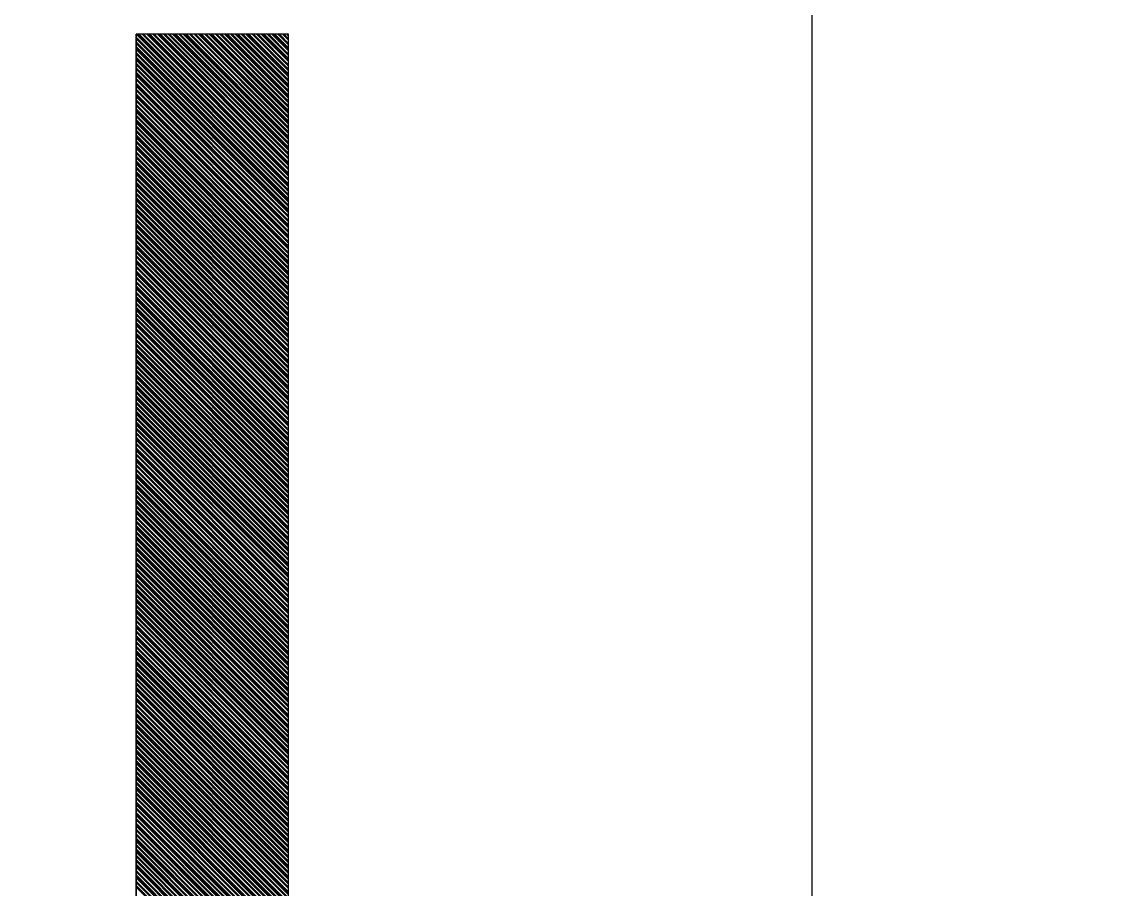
# Model space of a CAD drawing. Extents: x 730354 to 731930, y 4378581 to 4379608.
# Drawn here: x 730592.92 to 730599.99, y 4379575.41 to 4379581.09 of the extents above; entities that cross this region are included whole.
import ezdxf

# ---------------------------------------------------------------- set-up
doc = ezdxf.new("R2010")
doc.units = 0
doc.header["$MEASUREMENT"] = 0
doc.layers.get('0').update_dxf_attribs({"linetype": 'CONTINUOUS'})

msp = doc.modelspace()

# ---------------------------------------------------------------- linework, layer by layer
at = {"color": 7, "linetype": 'CONTINUOUS'}
for p, q in [((730593.67, 4379481.01), (730593.67, 4379581.01)), ((730594.67, 4379580.01), (730593.67, 4379581.01)), ((730593.67, 4379481.01), (730593.67, 4379581.01)), ((730594.67, 4379580.01), (730593.67, 4379581.01)), ((730594.67, 4379579.99), (730593.67, 4379580.99)), ((730594.67, 4379579.99), (730593.67, 4379580.99)), ((730594.67, 4379580.02), (730593.68, 4379581.01)), ((730594.67, 4379580.02), (730593.68, 4379581.01)), ((730594.67, 4379580.03), (730593.69, 4379581.01)), ((730594.67, 4379580.03), (730593.69, 4379581.01)), ((730594.67, 4379580.05), (730593.71, 4379581.01)), ((730594.67, 4379580.05), (730593.71, 4379581.01)), ((730594.67, 4379580.06), (730593.72, 4379581.01)), ((730594.67, 4379580.06), (730593.72, 4379581.01)), ((730594.67, 4379580.08), (730593.74, 4379581.01)), ((730594.67, 4379580.08), (730593.74, 4379581.01)), ((730594.67, 4379580.09), (730593.75, 4379581.01)), ((730594.67, 4379580.09), (730593.75, 4379581.01)), ((730594.67, 4379580.1), (730593.76, 4379581.01)), ((730594.67, 4379580.1), (730593.76, 4379581.01)), ((730594.67, 4379580.12), (730593.78, 4379581.01)), ((730594.67, 4379580.12), (730593.78, 4379581.01)), ((730594.67, 4379580.13), (730593.79, 4379581.01)), ((730594.67, 4379580.13), (730593.79, 4379581.01)), ((730594.67, 4379580.15), (730593.81, 4379581.01)), ((730594.67, 4379580.15), (730593.81, 4379581.01)), ((730594.67, 4379580.16), (730593.82, 4379581.01)), ((730594.67, 4379580.16), (730593.82, 4379581.01)), ((730594.67, 4379580.17), (730593.83, 4379581.01)), ((730594.67, 4379580.17), (730593.83, 4379581.01)), ((730594.67, 4379580.19), (730593.85, 4379581.01)), ((730594.67, 4379580.19), (730593.85, 4379581.01)), ((730594.67, 4379580.2), (730593.86, 4379581.01)), ((730594.67, 4379580.2), (730593.86, 4379581.01)), ((730594.67, 4379580.22), (730593.88, 4379581.01)), ((730594.67, 4379580.22), (730593.88, 4379581.01)), ((730594.67, 4379580.23), (730593.89, 4379581.01)), ((730594.67, 4379580.23), (730593.89, 4379581.01)), ((730594.67, 4379580.25), (730593.91, 4379581.01)), ((730594.67, 4379580.25), (730593.91, 4379581.01)), ((730594.67, 4379580.26), (730593.92, 4379581.01)), ((730594.67, 4379580.26), (730593.92, 4379581.01)), ((730594.67, 4379580.27), (730593.93, 4379581.01)), ((730594.67, 4379580.27), (730593.93, 4379581.01)), ((730594.67, 4379580.29), (730593.95, 4379581.01)), ((730594.67, 4379580.29), (730593.95, 4379581.01)), ((730594.67, 4379580.3), (730593.96, 4379581.01)), ((730594.67, 4379580.3), (730593.96, 4379581.01)), ((730594.67, 4379580.32), (730593.98, 4379581.01)), ((730594.67, 4379580.32), (730593.98, 4379581.01)), ((730594.67, 4379580.33), (730593.99, 4379581.01)), ((730594.67, 4379580.33), (730593.99, 4379581.01)), ((730594.67, 4379580.34), (730594, 4379581.01)), ((730594.67, 4379580.34), (730594, 4379581.01)), ((730594.67, 4379580.36), (730594.02, 4379581.01)), ((730594.67, 4379580.36), (730594.02, 4379581.01)), ((730594.67, 4379580.37), (730594.03, 4379581.01)), ((730594.67, 4379580.37), (730594.03, 4379581.01)), ((730594.67, 4379580.39), (730594.05, 4379581.01)), ((730594.67, 4379580.39), (730594.05, 4379581.01)), ((730594.67, 4379580.4), (730594.06, 4379581.01)), ((730594.67, 4379580.4), (730594.06, 4379581.01)), ((730594.67, 4379580.42), (730594.08, 4379581.01)), ((730594.67, 4379580.42), (730594.08, 4379581.01)), ((730594.67, 4379580.43), (730594.09, 4379581.01)), ((730594.67, 4379580.43), (730594.09, 4379581.01)), ((730594.67, 4379580.44), (730594.1, 4379581.01)), ((730594.67, 4379580.44), (730594.1, 4379581.01)), ((730594.67, 4379580.46), (730594.12, 4379581.01)), ((730594.67, 4379580.46), (730594.12, 4379581.01)), ((730594.67, 4379580.47), (730594.13, 4379581.01)), ((730594.67, 4379580.47), (730594.13, 4379581.01)), ((730594.67, 4379580.49), (730594.15, 4379581.01)), ((730594.67, 4379580.49), (730594.15, 4379581.01)), ((730594.67, 4379580.5), (730594.16, 4379581.01)), ((730594.67, 4379580.5), (730594.16, 4379581.01)), ((730594.67, 4379580.51), (730594.17, 4379581.01)), ((730594.67, 4379580.51), (730594.17, 4379581.01)), ((730594.67, 4379580.53), (730594.19, 4379581.01)), ((730594.67, 4379580.53), (730594.19, 4379581.01)), ((730594.67, 4379580.54), (730594.2, 4379581.01)), ((730594.67, 4379580.54), (730594.2, 4379581.01)), ((730594.67, 4379580.56), (730594.22, 4379581.01)), ((730594.67, 4379580.56), (730594.22, 4379581.01)), ((730594.67, 4379580.57), (730594.23, 4379581.01)), ((730594.67, 4379580.57), (730594.23, 4379581.01)), ((730594.67, 4379580.59), (730594.25, 4379581.01)), ((730594.67, 4379580.59), (730594.25, 4379581.01)), ((730594.67, 4379580.6), (730594.26, 4379581.01)), ((730594.67, 4379580.6), (730594.26, 4379581.01)), ((730594.67, 4379580.61), (730594.27, 4379581.01)), ((730594.67, 4379580.61), (730594.27, 4379581.01)), ((730594.67, 4379580.63), (730594.29, 4379581.01)), ((730594.67, 4379580.63), (730594.29, 4379581.01)), ((730594.67, 4379580.64), (730594.3, 4379581.01)), ((730594.67, 4379580.64), (730594.3, 4379581.01)), ((730594.67, 4379580.66), (730594.32, 4379581.01)), ((730594.67, 4379580.66), (730594.32, 4379581.01)), ((730594.67, 4379580.67), (730594.33, 4379581.01)), ((730594.67, 4379580.67), (730594.33, 4379581.01)), ((730594.67, 4379580.68), (730594.34, 4379581.01)), ((730594.67, 4379580.68), (730594.34, 4379581.01)), ((730594.67, 4379580.7), (730594.36, 4379581.01)), ((730594.67, 4379580.7), (730594.36, 4379581.01)), ((730594.67, 4379580.71), (730594.37, 4379581.01)), ((730594.67, 4379580.71), (730594.37, 4379581.01)), ((730594.67, 4379580.73), (730594.39, 4379581.01)), ((730594.67, 4379580.73), (730594.39, 4379581.01)), ((730594.67, 4379580.74), (730594.4, 4379581.01)), ((730594.67, 4379580.74), (730594.4, 4379581.01)), ((730594.67, 4379580.75), (730594.41, 4379581.01)), ((730594.67, 4379580.75), (730594.41, 4379581.01)), ((730594.67, 4379580.77), (730594.43, 4379581.01)), ((730594.67, 4379580.77), (730594.43, 4379581.01)), ((730594.67, 4379580.78), (730594.44, 4379581.01)), ((730594.67, 4379580.78), (730594.44, 4379581.01)), ((730594.67, 4379580.8), (730594.46, 4379581.01)), ((730594.67, 4379580.8), (730594.46, 4379581.01)), ((730594.67, 4379580.81), (730594.47, 4379581.01)), ((730594.67, 4379580.81), (730594.47, 4379581.01)), ((730594.67, 4379580.83), (730594.49, 4379581.01)), ((730594.67, 4379580.83), (730594.49, 4379581.01)), ((730594.67, 4379580.84), (730594.5, 4379581.01)), ((730594.67, 4379580.84), (730594.5, 4379581.01)), ((730594.67, 4379580.85), (730594.51, 4379581.01)), ((730594.67, 4379580.85), (730594.51, 4379581.01)), ((730594.67, 4379580.87), (730594.53, 4379581.01)), ((730594.67, 4379580.87), (730594.53, 4379581.01)), ((730594.67, 4379580.88), (730594.54, 4379581.01)), ((730594.67, 4379580.88), (730594.54, 4379581.01)), ((730594.67, 4379580.9), (730594.56, 4379581.01)), ((730594.67, 4379580.9), (730594.56, 4379581.01)), ((730594.67, 4379580.91), (730594.57, 4379581.01)), ((730594.67, 4379580.91), (730594.57, 4379581.01)), ((730594.67, 4379580.92), (730594.58, 4379581.01)), ((730594.67, 4379580.92), (730594.58, 4379581.01)), ((730594.67, 4379580.94), (730594.6, 4379581.01)), ((730594.67, 4379580.94), (730594.6, 4379581.01)), ((730594.67, 4379580.95), (730594.61, 4379581.01)), ((730594.67, 4379580.95), (730594.61, 4379581.01)), ((730594.67, 4379580.97), (730594.63, 4379581.01)), ((730594.67, 4379580.97), (730594.63, 4379581.01)), ((730594.67, 4379580.98), (730594.64, 4379581.01)), ((730594.67, 4379580.98), (730594.64, 4379581.01)), ((730594.67, 4379581), (730594.66, 4379581.01)), ((730594.67, 4379581), (730594.66, 4379581.01)), ((730594.67, 4379481.01), (730594.67, 4379581.01)), ((730594.67, 4379481.01), (730594.67, 4379581.01)), ((730594.67, 4379579.98), (730593.67, 4379580.98)), ((730594.67, 4379579.98), (730593.67, 4379580.98)), ((730594.67, 4379579.96), (730593.67, 4379580.96)), ((730594.67, 4379579.96), (730593.67, 4379580.96)), ((730594.67, 4379579.95), (730593.67, 4379580.95)), ((730594.67, 4379579.95), (730593.67, 4379580.95)), ((730594.67, 4379579.93), (730593.67, 4379580.93)), ((730594.67, 4379579.93), (730593.67, 4379580.93)), ((730594.67, 4379579.92), (730593.67, 4379580.92)), ((730594.67, 4379579.92), (730593.67, 4379580.92)), ((730594.67, 4379579.91), (730593.67, 4379580.91)), ((730594.67, 4379579.91), (730593.67, 4379580.91)), ((730594.67, 4379579.89), (730593.67, 4379580.89)), ((730594.67, 4379579.89), (730593.67, 4379580.89)), ((730594.67, 4379579.88), (730593.67, 4379580.88)), ((730594.67, 4379579.88), (730593.67, 4379580.88)), ((730594.67, 4379579.86), (730593.67, 4379580.86)), ((730594.67, 4379579.86), (730593.67, 4379580.86)), ((730594.67, 4379579.85), (730593.67, 4379580.85)), ((730594.67, 4379579.85), (730593.67, 4379580.85)), ((730594.67, 4379579.84), (730593.67, 4379580.84)), ((730594.67, 4379579.84), (730593.67, 4379580.84)), ((730594.67, 4379579.82), (730593.67, 4379580.82)), ((730594.67, 4379579.82), (730593.67, 4379580.82)), ((730594.67, 4379579.81), (730593.67, 4379580.81)), ((730594.67, 4379579.81), (730593.67, 4379580.81)), ((730594.67, 4379579.79), (730593.67, 4379580.79)), ((730594.67, 4379579.79), (730593.67, 4379580.79)), ((730594.67, 4379579.78), (730593.67, 4379580.78)), ((730594.67, 4379579.78), (730593.67, 4379580.78)), ((730594.67, 4379579.76), (730593.67, 4379580.76)), ((730594.67, 4379579.76), (730593.67, 4379580.76)), ((730594.67, 4379579.75), (730593.67, 4379580.75)), ((730594.67, 4379579.75), (730593.67, 4379580.75)), ((730594.67, 4379579.74), (730593.67, 4379580.74)), ((730594.67, 4379579.74), (730593.67, 4379580.74)), ((730594.67, 4379579.72), (730593.67, 4379580.72)), ((730594.67, 4379579.72), (730593.67, 4379580.72)), ((730594.67, 4379579.71), (730593.67, 4379580.71)), ((730594.67, 4379579.71), (730593.67, 4379580.71)), ((730594.67, 4379579.69), (730593.67, 4379580.69)), ((730594.67, 4379579.69), (730593.67, 4379580.69)), ((730594.67, 4379579.68), (730593.67, 4379580.68)), ((730594.67, 4379579.68), (730593.67, 4379580.68)), ((730594.67, 4379579.67), (730593.67, 4379580.67)), ((730594.67, 4379579.67), (730593.67, 4379580.67)), ((730594.67, 4379579.65), (730593.67, 4379580.65)), ((730594.67, 4379579.65), (730593.67, 4379580.65)), ((730594.67, 4379579.64), (730593.67, 4379580.64)), ((730594.67, 4379579.64), (730593.67, 4379580.64)), ((730594.67, 4379579.62), (730593.67, 4379580.62)), ((730594.67, 4379579.62), (730593.67, 4379580.62)), ((730594.67, 4379579.61), (730593.67, 4379580.61)), ((730594.67, 4379579.61), (730593.67, 4379580.61)), ((730594.67, 4379579.6), (730593.67, 4379580.6)), ((730594.67, 4379579.6), (730593.67, 4379580.6)), ((730594.67, 4379579.58), (730593.67, 4379580.58)), ((730594.67, 4379579.58), (730593.67, 4379580.58)), ((730594.67, 4379579.57), (730593.67, 4379580.57)), ((730594.67, 4379579.57), (730593.67, 4379580.57)), ((730594.67, 4379579.55), (730593.67, 4379580.55)), ((730594.67, 4379579.55), (730593.67, 4379580.55)), ((730594.67, 4379579.54), (730593.67, 4379580.54)), ((730594.67, 4379579.54), (730593.67, 4379580.54)), ((730594.67, 4379579.52), (730593.67, 4379580.52)), ((730594.67, 4379579.52), (730593.67, 4379580.52)), ((730594.67, 4379579.51), (730593.67, 4379580.51)), ((730594.67, 4379579.51), (730593.67, 4379580.51)), ((730594.67, 4379579.5), (730593.67, 4379580.5)), ((730594.67, 4379579.5), (730593.67, 4379580.5)), ((730594.67, 4379579.48), (730593.67, 4379580.48)), ((730594.67, 4379579.48), (730593.67, 4379580.48)), ((730594.67, 4379579.47), (730593.67, 4379580.47)), ((730594.67, 4379579.47), (730593.67, 4379580.47)), ((730594.67, 4379579.45), (730593.67, 4379580.45)), ((730594.67, 4379579.45), (730593.67, 4379580.45)), ((730594.67, 4379579.44), (730593.67, 4379580.44)), ((730594.67, 4379579.44), (730593.67, 4379580.44)), ((730594.67, 4379579.43), (730593.67, 4379580.43)), ((730594.67, 4379579.43), (730593.67, 4379580.43)), ((730594.67, 4379579.41), (730593.67, 4379580.41)), ((730594.67, 4379579.41), (730593.67, 4379580.41)), ((730594.67, 4379579.4), (730593.67, 4379580.4)), ((730594.67, 4379579.4), (730593.67, 4379580.4)), ((730594.67, 4379579.38), (730593.67, 4379580.38)), ((730594.67, 4379579.38), (730593.67, 4379580.38)), ((730594.67, 4379579.37), (730593.67, 4379580.37)), ((730594.67, 4379579.37), (730593.67, 4379580.37)), ((730594.67, 4379579.35), (730593.67, 4379580.35)), ((730594.67, 4379579.35), (730593.67, 4379580.35)), ((730594.67, 4379579.34), (730593.67, 4379580.34)), ((730594.67, 4379579.34), (730593.67, 4379580.34)), ((730594.67, 4379579.33), (730593.67, 4379580.33)), ((730594.67, 4379579.33), (730593.67, 4379580.33)), ((730594.67, 4379579.31), (730593.67, 4379580.31)), ((730594.67, 4379579.31), (730593.67, 4379580.31)), ((730594.67, 4379579.3), (730593.67, 4379580.3)), ((730594.67, 4379579.3), (730593.67, 4379580.3)), ((730594.67, 4379579.28), (730593.67, 4379580.28)), ((730594.67, 4379579.28), (730593.67, 4379580.28)), ((730594.67, 4379579.27), (730593.67, 4379580.27)), ((730594.67, 4379579.27), (730593.67, 4379580.27)), ((730594.67, 4379579.26), (730593.67, 4379580.26)), ((730594.67, 4379579.26), (730593.67, 4379580.26)), ((730594.67, 4379579.24), (730593.67, 4379580.24)), ((730594.67, 4379579.24), (730593.67, 4379580.24)), ((730594.67, 4379579.23), (730593.67, 4379580.23)), ((730594.67, 4379579.23), (730593.67, 4379580.23)), ((730594.67, 4379579.21), (730593.67, 4379580.21)), ((730594.67, 4379579.21), (730593.67, 4379580.21)), ((730594.67, 4379579.2), (730593.67, 4379580.2)), ((730594.67, 4379579.2), (730593.67, 4379580.2)), ((730594.67, 4379579.18), (730593.67, 4379580.18)), ((730594.67, 4379579.18), (730593.67, 4379580.18)), ((730594.67, 4379579.17), (730593.67, 4379580.17)), ((730594.67, 4379579.17), (730593.67, 4379580.17)), ((730594.67, 4379579.16), (730593.67, 4379580.16)), ((730594.67, 4379579.16), (730593.67, 4379580.16)), ((730594.67, 4379579.14), (730593.67, 4379580.14)), ((730594.67, 4379579.14), (730593.67, 4379580.14)), ((730594.67, 4379579.13), (730593.67, 4379580.13)), ((730594.67, 4379579.13), (730593.67, 4379580.13)), ((730594.67, 4379579.11), (730593.67, 4379580.11)), ((730594.67, 4379579.11), (730593.67, 4379580.11)), ((730594.67, 4379579.1), (730593.67, 4379580.1)), ((730594.67, 4379579.1), (730593.67, 4379580.1)), ((730594.67, 4379579.09), (730593.67, 4379580.09)), ((730594.67, 4379579.09), (730593.67, 4379580.09)), ((730594.67, 4379579.07), (730593.67, 4379580.07)), ((730594.67, 4379579.07), (730593.67, 4379580.07)), ((730594.67, 4379579.06), (730593.67, 4379580.06)), ((730594.67, 4379579.06), (730593.67, 4379580.06)), ((730594.67, 4379579.04), (730593.67, 4379580.04)), ((730594.67, 4379579.04), (730593.67, 4379580.04)), ((730594.67, 4379579.03), (730593.67, 4379580.03)), ((730594.67, 4379579.03), (730593.67, 4379580.03)), ((730594.67, 4379579.02), (730593.67, 4379580.02)), ((730594.67, 4379579.02), (730593.67, 4379580.02)), ((730594.67, 4379579), (730593.67, 4379580)), ((730594.67, 4379579), (730593.67, 4379580)), ((730594.67, 4379578.99), (730593.67, 4379579.99)), ((730594.67, 4379578.99), (730593.67, 4379579.99)), ((730594.67, 4379578.97), (730593.67, 4379579.97)), ((730594.67, 4379578.97), (730593.67, 4379579.97)), ((730594.67, 4379578.96), (730593.67, 4379579.96)), ((730594.67, 4379578.96), (730593.67, 4379579.96)), ((730594.67, 4379578.94), (730593.67, 4379579.94)), ((730594.67, 4379578.94), (730593.67, 4379579.94)), ((730594.67, 4379578.93), (730593.67, 4379579.93)), ((730594.67, 4379578.93), (730593.67, 4379579.93)), ((730594.67, 4379578.92), (730593.67, 4379579.92)), ((730594.67, 4379578.92), (730593.67, 4379579.92)), ((730594.67, 4379578.9), (730593.67, 4379579.9)), ((730594.67, 4379578.9), (730593.67, 4379579.9)), ((730594.67, 4379578.89), (730593.67, 4379579.89)), ((730594.67, 4379578.89), (730593.67, 4379579.89)), ((730594.67, 4379578.87), (730593.67, 4379579.87)), ((730594.67, 4379578.87), (730593.67, 4379579.87)), ((730594.67, 4379578.86), (730593.67, 4379579.86)), ((730594.67, 4379578.86), (730593.67, 4379579.86)), ((730594.67, 4379578.85), (730593.67, 4379579.85)), ((730594.67, 4379578.85), (730593.67, 4379579.85)), ((730594.67, 4379578.83), (730593.67, 4379579.83)), ((730594.67, 4379578.83), (730593.67, 4379579.83)), ((730594.67, 4379578.82), (730593.67, 4379579.82)), ((730594.67, 4379578.82), (730593.67, 4379579.82)), ((730594.67, 4379578.8), (730593.67, 4379579.8)), ((730594.67, 4379578.8), (730593.67, 4379579.8)), ((730594.67, 4379578.79), (730593.67, 4379579.79)), ((730594.67, 4379578.79), (730593.67, 4379579.79)), ((730594.67, 4379578.77), (730593.67, 4379579.77)), ((730594.67, 4379578.77), (730593.67, 4379579.77)), ((730594.67, 4379578.76), (730593.67, 4379579.76)), ((730594.67, 4379578.76), (730593.67, 4379579.76)), ((730594.67, 4379578.75), (730593.67, 4379579.75)), ((730594.67, 4379578.75), (730593.67, 4379579.75)), ((730594.67, 4379578.73), (730593.67, 4379579.73)), ((730594.67, 4379578.73), (730593.67, 4379579.73)), ((730594.67, 4379578.72), (730593.67, 4379579.72)), ((730594.67, 4379578.72), (730593.67, 4379579.72)), ((730594.67, 4379578.7), (730593.67, 4379579.7)), ((730594.67, 4379578.7), (730593.67, 4379579.7)), ((730594.67, 4379578.69), (730593.67, 4379579.69)), ((730594.67, 4379578.69), (730593.67, 4379579.69)), ((730594.67, 4379578.68), (730593.67, 4379579.68)), ((730594.67, 4379578.68), (730593.67, 4379579.68)), ((730594.67, 4379578.66), (730593.67, 4379579.66)), ((730594.67, 4379578.66), (730593.67, 4379579.66)), ((730594.67, 4379578.65), (730593.67, 4379579.65)), ((730594.67, 4379578.65), (730593.67, 4379579.65)), ((730594.67, 4379578.63), (730593.67, 4379579.63)), ((730594.67, 4379578.63), (730593.67, 4379579.63)), ((730594.67, 4379578.62), (730593.67, 4379579.62)), ((730594.67, 4379578.62), (730593.67, 4379579.62)), ((730594.67, 4379578.61), (730593.67, 4379579.61)), ((730594.67, 4379578.61), (730593.67, 4379579.61)), ((730594.67, 4379578.59), (730593.67, 4379579.59)), ((730594.67, 4379578.59), (730593.67, 4379579.59)), ((730594.67, 4379578.58), (730593.67, 4379579.58)), ((730594.67, 4379578.58), (730593.67, 4379579.58)), ((730594.67, 4379578.56), (730593.67, 4379579.56)), ((730594.67, 4379578.56), (730593.67, 4379579.56)), ((730594.67, 4379578.55), (730593.67, 4379579.55)), ((730594.67, 4379578.55), (730593.67, 4379579.55)), ((730594.67, 4379578.53), (730593.67, 4379579.53)), ((730594.67, 4379578.53), (730593.67, 4379579.53)), ((730594.67, 4379578.52), (730593.67, 4379579.52)), ((730594.67, 4379578.52), (730593.67, 4379579.52)), ((730594.67, 4379578.51), (730593.67, 4379579.51)), ((730594.67, 4379578.51), (730593.67, 4379579.51)), ((730594.67, 4379578.49), (730593.67, 4379579.49)), ((730594.67, 4379578.49), (730593.67, 4379579.49)), ((730594.67, 4379578.48), (730593.67, 4379579.48)), ((730594.67, 4379578.48), (730593.67, 4379579.48)), ((730594.67, 4379578.46), (730593.67, 4379579.46)), ((730594.67, 4379578.46), (730593.67, 4379579.46)), ((730594.67, 4379578.45), (730593.67, 4379579.45)), ((730594.67, 4379578.45), (730593.67, 4379579.45)), ((730594.67, 4379578.44), (730593.67, 4379579.44)), ((730594.67, 4379578.44), (730593.67, 4379579.44)), ((730594.67, 4379578.42), (730593.67, 4379579.42)), ((730594.67, 4379578.42), (730593.67, 4379579.42)), ((730594.67, 4379578.41), (730593.67, 4379579.41)), ((730594.67, 4379578.41), (730593.67, 4379579.41)), ((730594.67, 4379578.39), (730593.67, 4379579.39)), ((730594.67, 4379578.39), (730593.67, 4379579.39)), ((730594.67, 4379578.38), (730593.67, 4379579.38)), ((730594.67, 4379578.38), (730593.67, 4379579.38)), ((730594.67, 4379578.36), (730593.67, 4379579.36)), ((730594.67, 4379578.36), (730593.67, 4379579.36)), ((730594.67, 4379578.35), (730593.67, 4379579.35)), ((730594.67, 4379578.35), (730593.67, 4379579.35)), ((730594.67, 4379578.34), (730593.67, 4379579.34)), ((730594.67, 4379578.34), (730593.67, 4379579.34)), ((730594.67, 4379578.32), (730593.67, 4379579.32)), ((730594.67, 4379578.32), (730593.67, 4379579.32)), ((730594.67, 4379578.31), (730593.67, 4379579.31)), ((730594.67, 4379578.31), (730593.67, 4379579.31)), ((730594.67, 4379578.29), (730593.67, 4379579.29)), ((730594.67, 4379578.29), (730593.67, 4379579.29)), ((730594.67, 4379578.28), (730593.67, 4379579.28)), ((730594.67, 4379578.28), (730593.67, 4379579.28)), ((730594.67, 4379578.27), (730593.67, 4379579.27)), ((730594.67, 4379578.27), (730593.67, 4379579.27)), ((730594.67, 4379578.25), (730593.67, 4379579.25)), ((730594.67, 4379578.25), (730593.67, 4379579.25)), ((730594.67, 4379578.24), (730593.67, 4379579.24)), ((730594.67, 4379578.24), (730593.67, 4379579.24)), ((730594.67, 4379578.22), (730593.67, 4379579.22)), ((730594.67, 4379578.22), (730593.67, 4379579.22)), ((730594.67, 4379578.21), (730593.67, 4379579.21)), ((730594.67, 4379578.21), (730593.67, 4379579.21)), ((730594.67, 4379578.2), (730593.67, 4379579.2)), ((730594.67, 4379578.2), (730593.67, 4379579.2)), ((730594.67, 4379578.18), (730593.67, 4379579.18)), ((730594.67, 4379578.18), (730593.67, 4379579.18)), ((730594.67, 4379578.17), (730593.67, 4379579.17)), ((730594.67, 4379578.17), (730593.67, 4379579.17)), ((730594.67, 4379578.15), (730593.67, 4379579.15)), ((730594.67, 4379578.15), (730593.67, 4379579.15)), ((730594.67, 4379578.14), (730593.67, 4379579.14)), ((730594.67, 4379578.14), (730593.67, 4379579.14)), ((730594.67, 4379578.12), (730593.67, 4379579.12)), ((730594.67, 4379578.12), (730593.67, 4379579.12)), ((730594.67, 4379578.11), (730593.67, 4379579.11)), ((730594.67, 4379578.11), (730593.67, 4379579.11)), ((730594.67, 4379578.1), (730593.67, 4379579.1)), ((730594.67, 4379578.1), (730593.67, 4379579.1)), ((730594.67, 4379578.08), (730593.67, 4379579.08)), ((730594.67, 4379578.08), (730593.67, 4379579.08)), ((730594.67, 4379578.07), (730593.67, 4379579.07)), ((730594.67, 4379578.07), (730593.67, 4379579.07)), ((730594.67, 4379578.05), (730593.67, 4379579.05)), ((730594.67, 4379578.05), (730593.67, 4379579.05)), ((730594.67, 4379578.04), (730593.67, 4379579.04)), ((730594.67, 4379578.04), (730593.67, 4379579.04)), ((730594.67, 4379578.03), (730593.67, 4379579.03)), ((730594.67, 4379578.03), (730593.67, 4379579.03)), ((730594.67, 4379578.01), (730593.67, 4379579.01)), ((730594.67, 4379578.01), (730593.67, 4379579.01)), ((730594.67, 4379578), (730593.67, 4379579)), ((730594.67, 4379578), (730593.67, 4379579)), ((730594.67, 4379577.98), (730593.67, 4379578.98)), ((730594.67, 4379577.98), (730593.67, 4379578.98)), ((730594.67, 4379577.97), (730593.67, 4379578.97)), ((730594.67, 4379577.97), (730593.67, 4379578.97)), ((730594.67, 4379577.95), (730593.67, 4379578.95)), ((730594.67, 4379577.95), (730593.67, 4379578.95)), ((730594.67, 4379577.94), (730593.67, 4379578.94)), ((730594.67, 4379577.94), (730593.67, 4379578.94)), ((730594.67, 4379577.93), (730593.67, 4379578.93)), ((730594.67, 4379577.93), (730593.67, 4379578.93)), ((730594.67, 4379577.91), (730593.67, 4379578.91)), ((730594.67, 4379577.91), (730593.67, 4379578.91)), ((730594.67, 4379577.9), (730593.67, 4379578.9)), ((730594.67, 4379577.9), (730593.67, 4379578.9)), ((730594.67, 4379577.88), (730593.67, 4379578.88)), ((730594.67, 4379577.88), (730593.67, 4379578.88)), ((730594.67, 4379577.87), (730593.67, 4379578.87)), ((730594.67, 4379577.87), (730593.67, 4379578.87)), ((730594.67, 4379577.86), (730593.67, 4379578.86)), ((730594.67, 4379577.86), (730593.67, 4379578.86)), ((730594.67, 4379577.84), (730593.67, 4379578.84)), ((730594.67, 4379577.84), (730593.67, 4379578.84)), ((730594.67, 4379577.83), (730593.67, 4379578.83)), ((730594.67, 4379577.83), (730593.67, 4379578.83)), ((730594.67, 4379577.81), (730593.67, 4379578.81)), ((730594.67, 4379577.81), (730593.67, 4379578.81)), ((730594.67, 4379577.8), (730593.67, 4379578.8)), ((730594.67, 4379577.8), (730593.67, 4379578.8)), ((730594.67, 4379577.78), (730593.67, 4379578.78)), ((730594.67, 4379577.78), (730593.67, 4379578.78)), ((730594.67, 4379577.77), (730593.67, 4379578.77)), ((730594.67, 4379577.77), (730593.67, 4379578.77)), ((730594.67, 4379577.76), (730593.67, 4379578.76)), ((730594.67, 4379577.76), (730593.67, 4379578.76)), ((730594.67, 4379577.74), (730593.67, 4379578.74)), ((730594.67, 4379577.74), (730593.67, 4379578.74)), ((730594.67, 4379577.73), (730593.67, 4379578.73)), ((730594.67, 4379577.73), (730593.67, 4379578.73)), ((730594.67, 4379577.71), (730593.67, 4379578.71)), ((730594.67, 4379577.71), (730593.67, 4379578.71)), ((730594.67, 4379577.7), (730593.67, 4379578.7)), ((730594.67, 4379577.7), (730593.67, 4379578.7)), ((730594.67, 4379577.69), (730593.67, 4379578.69)), ((730594.67, 4379577.69), (730593.67, 4379578.69)), ((730594.67, 4379577.67), (730593.67, 4379578.67)), ((730594.67, 4379577.67), (730593.67, 4379578.67)), ((730594.67, 4379577.66), (730593.67, 4379578.66)), ((730594.67, 4379577.66), (730593.67, 4379578.66)), ((730594.67, 4379577.64), (730593.67, 4379578.64)), ((730594.67, 4379577.64), (730593.67, 4379578.64)), ((730594.67, 4379577.63), (730593.67, 4379578.63)), ((730594.67, 4379577.63), (730593.67, 4379578.63)), ((730594.67, 4379577.62), (730593.67, 4379578.62)), ((730594.67, 4379577.62), (730593.67, 4379578.62)), ((730594.67, 4379577.6), (730593.67, 4379578.6)), ((730594.67, 4379577.6), (730593.67, 4379578.6)), ((730594.67, 4379577.59), (730593.67, 4379578.59)), ((730594.67, 4379577.59), (730593.67, 4379578.59)), ((730594.67, 4379577.57), (730593.67, 4379578.57)), ((730594.67, 4379577.57), (730593.67, 4379578.57)), ((730594.67, 4379577.56), (730593.67, 4379578.56)), ((730594.67, 4379577.56), (730593.67, 4379578.56)), ((730594.67, 4379577.54), (730593.67, 4379578.54)), ((730594.67, 4379577.54), (730593.67, 4379578.54)), ((730594.67, 4379577.53), (730593.67, 4379578.53)), ((730594.67, 4379577.53), (730593.67, 4379578.53)), ((730594.67, 4379577.52), (730593.67, 4379578.52)), ((730594.67, 4379577.52), (730593.67, 4379578.52)), ((730594.67, 4379577.5), (730593.67, 4379578.5)), ((730594.67, 4379577.5), (730593.67, 4379578.5)), ((730594.67, 4379577.49), (730593.67, 4379578.49)), ((730594.67, 4379577.49), (730593.67, 4379578.49)), ((730594.67, 4379577.47), (730593.67, 4379578.47)), ((730594.67, 4379577.47), (730593.67, 4379578.47)), ((730594.67, 4379577.46), (730593.67, 4379578.46)), ((730594.67, 4379577.46), (730593.67, 4379578.46)), ((730594.67, 4379577.45), (730593.67, 4379578.45)), ((730594.67, 4379577.45), (730593.67, 4379578.45)), ((730594.67, 4379577.43), (730593.67, 4379578.43)), ((730594.67, 4379577.43), (730593.67, 4379578.43)), ((730594.67, 4379577.42), (730593.67, 4379578.42)), ((730594.67, 4379577.42), (730593.67, 4379578.42)), ((730594.67, 4379577.4), (730593.67, 4379578.4)), ((730594.67, 4379577.4), (730593.67, 4379578.4)), ((730594.67, 4379577.39), (730593.67, 4379578.39)), ((730594.67, 4379577.39), (730593.67, 4379578.39)), ((730594.67, 4379577.37), (730593.67, 4379578.37)), ((730594.67, 4379577.37), (730593.67, 4379578.37)), ((730594.67, 4379577.36), (730593.67, 4379578.36)), ((730594.67, 4379577.36), (730593.67, 4379578.36)), ((730594.67, 4379577.35), (730593.67, 4379578.35)), ((730594.67, 4379577.35), (730593.67, 4379578.35)), ((730594.67, 4379577.33), (730593.67, 4379578.33)), ((730594.67, 4379577.33), (730593.67, 4379578.33)), ((730594.67, 4379577.32), (730593.67, 4379578.32)), ((730594.67, 4379577.32), (730593.67, 4379578.32)), ((730594.67, 4379577.3), (730593.67, 4379578.3)), ((730594.67, 4379577.3), (730593.67, 4379578.3)), ((730594.67, 4379577.29), (730593.67, 4379578.29)), ((730594.67, 4379577.29), (730593.67, 4379578.29)), ((730594.67, 4379577.28), (730593.67, 4379578.28)), ((730594.67, 4379577.28), (730593.67, 4379578.28)), ((730594.67, 4379577.26), (730593.67, 4379578.26)), ((730594.67, 4379577.26), (730593.67, 4379578.26)), ((730594.67, 4379577.25), (730593.67, 4379578.25)), ((730594.67, 4379577.25), (730593.67, 4379578.25)), ((730594.67, 4379577.23), (730593.67, 4379578.23)), ((730594.67, 4379577.23), (730593.67, 4379578.23)), ((730594.67, 4379577.22), (730593.67, 4379578.22)), ((730594.67, 4379577.22), (730593.67, 4379578.22)), ((730594.67, 4379577.21), (730593.67, 4379578.21)), ((730594.67, 4379577.21), (730593.67, 4379578.21)), ((730594.67, 4379577.19), (730593.67, 4379578.19)), ((730594.67, 4379577.19), (730593.67, 4379578.19)), ((730594.67, 4379577.18), (730593.67, 4379578.18)), ((730594.67, 4379577.18), (730593.67, 4379578.18)), ((730594.67, 4379577.16), (730593.67, 4379578.16)), ((730594.67, 4379577.16), (730593.67, 4379578.16)), ((730594.67, 4379577.15), (730593.67, 4379578.15)), ((730594.67, 4379577.15), (730593.67, 4379578.15)), ((730594.67, 4379577.13), (730593.67, 4379578.13)), ((730594.67, 4379577.13), (730593.67, 4379578.13)), ((730594.67, 4379577.12), (730593.67, 4379578.12)), ((730594.67, 4379577.12), (730593.67, 4379578.12)), ((730594.67, 4379577.11), (730593.67, 4379578.11)), ((730594.67, 4379577.11), (730593.67, 4379578.11)), ((730594.67, 4379577.09), (730593.67, 4379578.09)), ((730594.67, 4379577.09), (730593.67, 4379578.09)), ((730594.67, 4379577.08), (730593.67, 4379578.08)), ((730594.67, 4379577.08), (730593.67, 4379578.08)), ((730594.67, 4379577.06), (730593.67, 4379578.06)), ((730594.67, 4379577.06), (730593.67, 4379578.06)), ((730594.67, 4379577.05), (730593.67, 4379578.05)), ((730594.67, 4379577.05), (730593.67, 4379578.05)), ((730594.67, 4379577.04), (730593.67, 4379578.04)), ((730594.67, 4379577.04), (730593.67, 4379578.04)), ((730594.67, 4379577.02), (730593.67, 4379578.02)), ((730594.67, 4379577.02), (730593.67, 4379578.02)), ((730594.67, 4379577.01), (730593.67, 4379578.01)), ((730594.67, 4379577.01), (730593.67, 4379578.01)), ((730594.67, 4379576.99), (730593.67, 4379577.99)), ((730594.67, 4379576.99), (730593.67, 4379577.99)), ((730594.67, 4379576.98), (730593.67, 4379577.98)), ((730594.67, 4379576.98), (730593.67, 4379577.98)), ((730594.67, 4379576.96), (730593.67, 4379577.96)), ((730594.67, 4379576.96), (730593.67, 4379577.96)), ((730594.67, 4379576.95), (730593.67, 4379577.95)), ((730594.67, 4379576.95), (730593.67, 4379577.95)), ((730594.67, 4379576.94), (730593.67, 4379577.94)), ((730594.67, 4379576.94), (730593.67, 4379577.94)), ((730594.67, 4379576.92), (730593.67, 4379577.92)), ((730594.67, 4379576.92), (730593.67, 4379577.92)), ((730594.67, 4379576.91), (730593.67, 4379577.91)), ((730594.67, 4379576.91), (730593.67, 4379577.91)), ((730594.67, 4379576.89), (730593.67, 4379577.89)), ((730594.67, 4379576.89), (730593.67, 4379577.89)), ((730594.67, 4379576.88), (730593.67, 4379577.88)), ((730594.67, 4379576.88), (730593.67, 4379577.88)), ((730594.67, 4379576.87), (730593.67, 4379577.87)), ((730594.67, 4379576.87), (730593.67, 4379577.87)), ((730594.67, 4379576.85), (730593.67, 4379577.85)), ((730594.67, 4379576.85), (730593.67, 4379577.85)), ((730594.67, 4379576.84), (730593.67, 4379577.84)), ((730594.67, 4379576.84), (730593.67, 4379577.84)), ((730594.67, 4379576.82), (730593.67, 4379577.82)), ((730594.67, 4379576.82), (730593.67, 4379577.82)), ((730594.67, 4379576.81), (730593.67, 4379577.81)), ((730594.67, 4379576.81), (730593.67, 4379577.81)), ((730594.67, 4379576.79), (730593.67, 4379577.79)), ((730594.67, 4379576.79), (730593.67, 4379577.79)), ((730594.67, 4379576.78), (730593.67, 4379577.78)), ((730594.67, 4379576.78), (730593.67, 4379577.78)), ((730594.67, 4379576.77), (730593.67, 4379577.77)), ((730594.67, 4379576.77), (730593.67, 4379577.77)), ((730594.67, 4379576.75), (730593.67, 4379577.75)), ((730594.67, 4379576.75), (730593.67, 4379577.75)), ((730594.67, 4379576.74), (730593.67, 4379577.74)), ((730594.67, 4379576.74), (730593.67, 4379577.74)), ((730594.67, 4379576.72), (730593.67, 4379577.72)), ((730594.67, 4379576.72), (730593.67, 4379577.72)), ((730594.67, 4379576.71), (730593.67, 4379577.71)), ((730594.67, 4379576.71), (730593.67, 4379577.71)), ((730594.67, 4379576.7), (730593.67, 4379577.7)), ((730594.67, 4379576.7), (730593.67, 4379577.7)), ((730594.67, 4379576.68), (730593.67, 4379577.68)), ((730594.67, 4379576.68), (730593.67, 4379577.68)), ((730594.67, 4379576.67), (730593.67, 4379577.67)), ((730594.67, 4379576.67), (730593.67, 4379577.67)), ((730594.67, 4379576.65), (730593.67, 4379577.65)), ((730594.67, 4379576.65), (730593.67, 4379577.65)), ((730594.67, 4379576.64), (730593.67, 4379577.64)), ((730594.67, 4379576.64), (730593.67, 4379577.64)), ((730594.67, 4379576.63), (730593.67, 4379577.63)), ((730594.67, 4379576.63), (730593.67, 4379577.63)), ((730594.67, 4379576.61), (730593.67, 4379577.61)), ((730594.67, 4379576.61), (730593.67, 4379577.61)), ((730594.67, 4379576.6), (730593.67, 4379577.6)), ((730594.67, 4379576.6), (730593.67, 4379577.6)), ((730594.67, 4379576.58), (730593.67, 4379577.58)), ((730594.67, 4379576.58), (730593.67, 4379577.58)), ((730594.67, 4379576.57), (730593.67, 4379577.57)), ((730594.67, 4379576.57), (730593.67, 4379577.57)), ((730594.67, 4379576.55), (730593.67, 4379577.55)), ((730594.67, 4379576.55), (730593.67, 4379577.55)), ((730594.67, 4379576.54), (730593.67, 4379577.54)), ((730594.67, 4379576.54), (730593.67, 4379577.54)), ((730594.67, 4379576.53), (730593.67, 4379577.53)), ((730594.67, 4379576.53), (730593.67, 4379577.53)), ((730594.67, 4379576.51), (730593.67, 4379577.51)), ((730594.67, 4379576.51), (730593.67, 4379577.51)), ((730594.67, 4379576.5), (730593.67, 4379577.5)), ((730594.67, 4379576.5), (730593.67, 4379577.5)), ((730594.67, 4379576.48), (730593.67, 4379577.48)), ((730594.67, 4379576.48), (730593.67, 4379577.48)), ((730594.67, 4379576.47), (730593.67, 4379577.47)), ((730594.67, 4379576.47), (730593.67, 4379577.47)), ((730594.67, 4379576.46), (730593.67, 4379577.46)), ((730594.67, 4379576.46), (730593.67, 4379577.46)), ((730594.67, 4379576.44), (730593.67, 4379577.44)), ((730594.67, 4379576.44), (730593.67, 4379577.44)), ((730594.67, 4379576.43), (730593.67, 4379577.43)), ((730594.67, 4379576.43), (730593.67, 4379577.43)), ((730594.67, 4379576.41), (730593.67, 4379577.41)), ((730594.67, 4379576.41), (730593.67, 4379577.41)), ((730594.67, 4379576.4), (730593.67, 4379577.4)), ((730594.67, 4379576.4), (730593.67, 4379577.4)), ((730594.67, 4379576.38), (730593.67, 4379577.38)), ((730594.67, 4379576.38), (730593.67, 4379577.38)), ((730594.67, 4379576.37), (730593.67, 4379577.37)), ((730594.67, 4379576.37), (730593.67, 4379577.37)), ((730594.67, 4379576.36), (730593.67, 4379577.36)), ((730594.67, 4379576.36), (730593.67, 4379577.36)), ((730594.67, 4379576.34), (730593.67, 4379577.34)), ((730594.67, 4379576.34), (730593.67, 4379577.34)), ((730594.67, 4379576.33), (730593.67, 4379577.33)), ((730594.67, 4379576.33), (730593.67, 4379577.33)), ((730594.67, 4379576.31), (730593.67, 4379577.31)), ((730594.67, 4379576.31), (730593.67, 4379577.31)), ((730594.67, 4379576.3), (730593.67, 4379577.3)), ((730594.67, 4379576.3), (730593.67, 4379577.3)), ((730594.67, 4379576.29), (730593.67, 4379577.29)), ((730594.67, 4379576.29), (730593.67, 4379577.29)), ((730594.67, 4379576.27), (730593.67, 4379577.27)), ((730594.67, 4379576.27), (730593.67, 4379577.27)), ((730594.67, 4379576.26), (730593.67, 4379577.26)), ((730594.67, 4379576.26), (730593.67, 4379577.26)), ((730594.67, 4379576.24), (730593.67, 4379577.24)), ((730594.67, 4379576.24), (730593.67, 4379577.24)), ((730594.67, 4379576.23), (730593.67, 4379577.23)), ((730594.67, 4379576.23), (730593.67, 4379577.23)), ((730594.67, 4379576.22), (730593.67, 4379577.22)), ((730594.67, 4379576.22), (730593.67, 4379577.22)), ((730594.67, 4379576.2), (730593.67, 4379577.2)), ((730594.67, 4379576.2), (730593.67, 4379577.2)), ((730594.67, 4379576.19), (730593.67, 4379577.19)), ((730594.67, 4379576.19), (730593.67, 4379577.19)), ((730594.67, 4379576.17), (730593.67, 4379577.17)), ((730594.67, 4379576.17), (730593.67, 4379577.17)), ((730594.67, 4379576.16), (730593.67, 4379577.16)), ((730594.67, 4379576.16), (730593.67, 4379577.16)), ((730594.67, 4379576.14), (730593.67, 4379577.14)), ((730594.67, 4379576.14), (730593.67, 4379577.14)), ((730594.67, 4379576.13), (730593.67, 4379577.13)), ((730594.67, 4379576.13), (730593.67, 4379577.13)), ((730594.67, 4379576.12), (730593.67, 4379577.12)), ((730594.67, 4379576.12), (730593.67, 4379577.12)), ((730594.67, 4379576.1), (730593.67, 4379577.1)), ((730594.67, 4379576.1), (730593.67, 4379577.1)), ((730594.67, 4379576.09), (730593.67, 4379577.09)), ((730594.67, 4379576.09), (730593.67, 4379577.09)), ((730594.67, 4379576.07), (730593.67, 4379577.07)), ((730594.67, 4379576.07), (730593.67, 4379577.07)), ((730594.67, 4379576.06), (730593.67, 4379577.06)), ((730594.67, 4379576.06), (730593.67, 4379577.06)), ((730594.67, 4379576.05), (730593.67, 4379577.05)), ((730594.67, 4379576.05), (730593.67, 4379577.05)), ((730594.67, 4379576.03), (730593.67, 4379577.03)), ((730594.67, 4379576.03), (730593.67, 4379577.03)), ((730594.67, 4379576.02), (730593.67, 4379577.02)), ((730594.67, 4379576.02), (730593.67, 4379577.02)), ((730594.67, 4379576), (730593.67, 4379577)), ((730594.67, 4379576), (730593.67, 4379577)), ((730594.67, 4379575.99), (730593.67, 4379576.99)), ((730594.67, 4379575.99), (730593.67, 4379576.99)), ((730594.67, 4379575.97), (730593.67, 4379576.97)), ((730594.67, 4379575.97), (730593.67, 4379576.97)), ((730594.67, 4379575.96), (730593.67, 4379576.96)), ((730594.67, 4379575.96), (730593.67, 4379576.96)), ((730594.67, 4379575.95), (730593.67, 4379576.95)), ((730594.67, 4379575.95), (730593.67, 4379576.95)), ((730594.67, 4379575.93), (730593.67, 4379576.93)), ((730594.67, 4379575.93), (730593.67, 4379576.93)), ((730594.67, 4379575.92), (730593.67, 4379576.92)), ((730594.67, 4379575.92), (730593.67, 4379576.92)), ((730594.67, 4379575.9), (730593.67, 4379576.9)), ((730594.67, 4379575.9), (730593.67, 4379576.9)), ((730594.67, 4379575.89), (730593.67, 4379576.89)), ((730594.67, 4379575.89), (730593.67, 4379576.89)), ((730594.67, 4379575.88), (730593.67, 4379576.88)), ((730594.67, 4379575.88), (730593.67, 4379576.88)), ((730594.67, 4379575.86), (730593.67, 4379576.86)), ((730594.67, 4379575.86), (730593.67, 4379576.86)), ((730594.67, 4379575.85), (730593.67, 4379576.85)), ((730594.67, 4379575.85), (730593.67, 4379576.85)), ((730594.67, 4379575.83), (730593.67, 4379576.83)), ((730594.67, 4379575.83), (730593.67, 4379576.83)), ((730594.67, 4379575.82), (730593.67, 4379576.82)), ((730594.67, 4379575.82), (730593.67, 4379576.82)), ((730594.67, 4379575.81), (730593.67, 4379576.81)), ((730594.67, 4379575.81), (730593.67, 4379576.81)), ((730594.67, 4379575.79), (730593.67, 4379576.79)), ((730594.67, 4379575.79), (730593.67, 4379576.79)), ((730594.67, 4379575.78), (730593.67, 4379576.78)), ((730594.67, 4379575.78), (730593.67, 4379576.78)), ((730594.67, 4379575.76), (730593.67, 4379576.76)), ((730594.67, 4379575.76), (730593.67, 4379576.76)), ((730594.67, 4379575.75), (730593.67, 4379576.75)), ((730594.67, 4379575.75), (730593.67, 4379576.75)), ((730594.67, 4379575.73), (730593.67, 4379576.73)), ((730594.67, 4379575.73), (730593.67, 4379576.73)), ((730594.67, 4379575.72), (730593.67, 4379576.72)), ((730594.67, 4379575.72), (730593.67, 4379576.72)), ((730594.67, 4379575.71), (730593.67, 4379576.71)), ((730594.67, 4379575.71), (730593.67, 4379576.71)), ((730594.67, 4379575.69), (730593.67, 4379576.69)), ((730594.67, 4379575.69), (730593.67, 4379576.69)), ((730594.67, 4379575.68), (730593.67, 4379576.68)), ((730594.67, 4379575.68), (730593.67, 4379576.68)), ((730594.67, 4379575.66), (730593.67, 4379576.66)), ((730594.67, 4379575.66), (730593.67, 4379576.66)), ((730594.67, 4379575.65), (730593.67, 4379576.65)), ((730594.67, 4379575.65), (730593.67, 4379576.65)), ((730594.67, 4379575.64), (730593.67, 4379576.64)), ((730594.67, 4379575.64), (730593.67, 4379576.64)), ((730594.67, 4379575.62), (730593.67, 4379576.62)), ((730594.67, 4379575.62), (730593.67, 4379576.62)), ((730594.67, 4379575.61), (730593.67, 4379576.61)), ((730594.67, 4379575.61), (730593.67, 4379576.61)), ((730594.67, 4379575.59), (730593.67, 4379576.59)), ((730594.67, 4379575.59), (730593.67, 4379576.59)), ((730594.67, 4379575.58), (730593.67, 4379576.58)), ((730594.67, 4379575.58), (730593.67, 4379576.58)), ((730594.67, 4379575.56), (730593.67, 4379576.56)), ((730594.67, 4379575.56), (730593.67, 4379576.56)), ((730594.67, 4379575.55), (730593.67, 4379576.55)), ((730594.67, 4379575.55), (730593.67, 4379576.55)), ((730594.67, 4379575.54), (730593.67, 4379576.54)), ((730594.67, 4379575.54), (730593.67, 4379576.54)), ((730594.67, 4379575.52), (730593.67, 4379576.52)), ((730594.67, 4379575.52), (730593.67, 4379576.52)), ((730594.67, 4379575.51), (730593.67, 4379576.51)), ((730594.67, 4379575.51), (730593.67, 4379576.51)), ((730594.67, 4379575.49), (730593.67, 4379576.49)), ((730594.67, 4379575.49), (730593.67, 4379576.49)), ((730594.67, 4379575.48), (730593.67, 4379576.48)), ((730594.67, 4379575.48), (730593.67, 4379576.48)), ((730594.67, 4379575.47), (730593.67, 4379576.47)), ((730594.67, 4379575.47), (730593.67, 4379576.47)), ((730594.67, 4379575.45), (730593.67, 4379576.45)), ((730594.67, 4379575.45), (730593.67, 4379576.45)), ((730594.67, 4379575.44), (730593.67, 4379576.44)), ((730594.67, 4379575.44), (730593.67, 4379576.44)), ((730594.67, 4379575.42), (730593.67, 4379576.42)), ((730594.67, 4379575.42), (730593.67, 4379576.42)), ((730594.67, 4379575.41), (730593.67, 4379576.41)), ((730594.67, 4379575.41), (730593.67, 4379576.41)), ((730594.67, 4379575.39), (730593.67, 4379576.39)), ((730594.67, 4379575.39), (730593.67, 4379576.39)), ((730594.67, 4379575.38), (730593.67, 4379576.38)), ((730594.67, 4379575.38), (730593.67, 4379576.38)), ((730594.67, 4379575.37), (730593.67, 4379576.37)), ((730594.67, 4379575.37), (730593.67, 4379576.37)), ((730594.67, 4379575.35), (730593.67, 4379576.35)), ((730594.67, 4379575.35), (730593.67, 4379576.35)), ((730594.67, 4379575.34), (730593.67, 4379576.34)), ((730594.67, 4379575.34), (730593.67, 4379576.34)), ((730594.67, 4379575.32), (730593.67, 4379576.32)), ((730594.67, 4379575.32), (730593.67, 4379576.32)), ((730594.67, 4379575.31), (730593.67, 4379576.31)), ((730594.67, 4379575.31), (730593.67, 4379576.31)), ((730594.67, 4379575.3), (730593.67, 4379576.3)), ((730594.67, 4379575.3), (730593.67, 4379576.3)), ((730594.67, 4379575.28), (730593.67, 4379576.28)), ((730594.67, 4379575.28), (730593.67, 4379576.28)), ((730594.67, 4379575.27), (730593.67, 4379576.27)), ((730594.67, 4379575.27), (730593.67, 4379576.27)), ((730594.67, 4379575.25), (730593.67, 4379576.25)), ((730594.67, 4379575.25), (730593.67, 4379576.25)), ((730594.67, 4379575.24), (730593.67, 4379576.24)), ((730594.67, 4379575.24), (730593.67, 4379576.24)), ((730594.67, 4379575.23), (730593.67, 4379576.23)), ((730594.67, 4379575.23), (730593.67, 4379576.23)), ((730594.67, 4379575.21), (730593.67, 4379576.21)), ((730594.67, 4379575.21), (730593.67, 4379576.21)), ((730594.67, 4379575.2), (730593.67, 4379576.2)), ((730594.67, 4379575.2), (730593.67, 4379576.2)), ((730594.67, 4379575.18), (730593.67, 4379576.18)), ((730594.67, 4379575.18), (730593.67, 4379576.18)), ((730594.67, 4379575.17), (730593.67, 4379576.17)), ((730594.67, 4379575.17), (730593.67, 4379576.17)), ((730594.67, 4379575.15), (730593.67, 4379576.15)), ((730594.67, 4379575.15), (730593.67, 4379576.15)), ((730594.67, 4379575.14), (730593.67, 4379576.14)), ((730594.67, 4379575.14), (730593.67, 4379576.14)), ((730594.67, 4379575.13), (730593.67, 4379576.13)), ((730594.67, 4379575.13), (730593.67, 4379576.13)), ((730594.67, 4379575.11), (730593.67, 4379576.11)), ((730594.67, 4379575.11), (730593.67, 4379576.11)), ((730594.67, 4379575.1), (730593.67, 4379576.1)), ((730594.67, 4379575.1), (730593.67, 4379576.1)), ((730594.67, 4379575.08), (730593.67, 4379576.08)), ((730594.67, 4379575.08), (730593.67, 4379576.08)), ((730594.67, 4379575.07), (730593.67, 4379576.07)), ((730594.67, 4379575.07), (730593.67, 4379576.07)), ((730594.67, 4379575.06), (730593.67, 4379576.06)), ((730594.67, 4379575.06), (730593.67, 4379576.06)), ((730594.67, 4379575.04), (730593.67, 4379576.04)), ((730594.67, 4379575.04), (730593.67, 4379576.04)), ((730594.67, 4379575.03), (730593.67, 4379576.03)), ((730594.67, 4379575.03), (730593.67, 4379576.03)), ((730594.67, 4379575.01), (730593.67, 4379576.01)), ((730594.67, 4379575.01), (730593.67, 4379576.01)), ((730594.67, 4379575), (730593.67, 4379576)), ((730594.67, 4379575), (730593.67, 4379576)), ((730594.67, 4379574.98), (730593.67, 4379575.98)), ((730594.67, 4379574.98), (730593.67, 4379575.98)), ((730594.67, 4379574.97), (730593.67, 4379575.97)), ((730594.67, 4379574.97), (730593.67, 4379575.97)), ((730594.67, 4379574.96), (730593.67, 4379575.96)), ((730594.67, 4379574.96), (730593.67, 4379575.96)), ((730594.67, 4379574.94), (730593.67, 4379575.94)), ((730594.67, 4379574.94), (730593.67, 4379575.94)), ((730594.67, 4379574.93), (730593.67, 4379575.93)), ((730594.67, 4379574.93), (730593.67, 4379575.93)), ((730594.67, 4379574.91), (730593.67, 4379575.91)), ((730594.67, 4379574.91), (730593.67, 4379575.91)), ((730594.67, 4379574.9), (730593.67, 4379575.9)), ((730594.67, 4379574.9), (730593.67, 4379575.9)), ((730594.67, 4379574.89), (730593.67, 4379575.89)), ((730594.67, 4379574.89), (730593.67, 4379575.89)), ((730594.67, 4379574.87), (730593.67, 4379575.87)), ((730594.67, 4379574.87), (730593.67, 4379575.87)), ((730594.67, 4379574.86), (730593.67, 4379575.86)), ((730594.67, 4379574.86), (730593.67, 4379575.86)), ((730594.67, 4379574.84), (730593.67, 4379575.84)), ((730594.67, 4379574.84), (730593.67, 4379575.84)), ((730594.67, 4379574.83), (730593.67, 4379575.83)), ((730594.67, 4379574.83), (730593.67, 4379575.83)), ((730594.67, 4379574.82), (730593.67, 4379575.82)), ((730594.67, 4379574.82), (730593.67, 4379575.82)), ((730594.67, 4379574.8), (730593.67, 4379575.8)), ((730594.67, 4379574.8), (730593.67, 4379575.8)), ((730594.67, 4379574.79), (730593.67, 4379575.79)), ((730594.67, 4379574.79), (730593.67, 4379575.79)), ((730594.67, 4379574.77), (730593.67, 4379575.77)), ((730594.67, 4379574.77), (730593.67, 4379575.77)), ((730594.67, 4379574.76), (730593.67, 4379575.76)), ((730594.67, 4379574.76), (730593.67, 4379575.76)), ((730594.67, 4379574.74), (730593.67, 4379575.74)), ((730594.67, 4379574.74), (730593.67, 4379575.74)), ((730594.67, 4379574.73), (730593.67, 4379575.73)), ((730594.67, 4379574.73), (730593.67, 4379575.73)), ((730594.67, 4379574.72), (730593.67, 4379575.72)), ((730594.67, 4379574.72), (730593.67, 4379575.72)), ((730594.67, 4379574.7), (730593.67, 4379575.7)), ((730594.67, 4379574.7), (730593.67, 4379575.7)), ((730594.67, 4379574.69), (730593.67, 4379575.69)), ((730594.67, 4379574.69), (730593.67, 4379575.69)), ((730594.67, 4379574.67), (730593.67, 4379575.67)), ((730594.67, 4379574.67), (730593.67, 4379575.67)), ((730594.67, 4379574.66), (730593.67, 4379575.66)), ((730594.67, 4379574.66), (730593.67, 4379575.66)), ((730594.67, 4379574.65), (730593.67, 4379575.65)), ((730594.67, 4379574.65), (730593.67, 4379575.65)), ((730594.67, 4379574.63), (730593.67, 4379575.63)), ((730594.67, 4379574.63), (730593.67, 4379575.63)), ((730594.67, 4379574.62), (730593.67, 4379575.62)), ((730594.67, 4379574.62), (730593.67, 4379575.62)), ((730594.67, 4379574.6), (730593.67, 4379575.6)), ((730594.67, 4379574.6), (730593.67, 4379575.6)), ((730594.67, 4379574.59), (730593.67, 4379575.59)), ((730594.67, 4379574.59), (730593.67, 4379575.59)), ((730594.67, 4379574.57), (730593.67, 4379575.57)), ((730594.67, 4379574.57), (730593.67, 4379575.57)), ((730594.67, 4379574.56), (730593.67, 4379575.56)), ((730594.67, 4379574.56), (730593.67, 4379575.56)), ((730594.67, 4379574.55), (730593.67, 4379575.55)), ((730594.67, 4379574.55), (730593.67, 4379575.55)), ((730594.67, 4379574.53), (730593.67, 4379575.53)), ((730594.67, 4379574.53), (730593.67, 4379575.53)), ((730594.67, 4379574.52), (730593.67, 4379575.52)), ((730594.67, 4379574.52), (730593.67, 4379575.52)), ((730594.67, 4379574.5), (730593.67, 4379575.5)), ((730594.67, 4379574.5), (730593.67, 4379575.5)), ((730594.67, 4379574.49), (730593.67, 4379575.49)), ((730594.67, 4379574.49), (730593.67, 4379575.49)), ((730594.67, 4379574.48), (730593.67, 4379575.48)), ((730594.67, 4379574.48), (730593.67, 4379575.48)), ((730594.67, 4379574.46), (730593.67, 4379575.46)), ((730594.67, 4379574.46), (730593.67, 4379575.46)), ((730594.67, 4379574.45), (730593.67, 4379575.45)), ((730594.67, 4379574.45), (730593.67, 4379575.45)), ((730594.67, 4379574.43), (730593.67, 4379575.43)), ((730594.67, 4379574.43), (730593.67, 4379575.43)), ((730594.67, 4379574.42), (730593.67, 4379575.42)), ((730594.67, 4379574.42), (730593.67, 4379575.42))]:
    msp.add_line(p, q, dxfattribs=at)
msp.add_lwpolyline([(730594.67, 4379571.01), (730594.67, 4379581.01), (730593.67, 4379581.01), (730593.67, 4379571.01)], close=True, dxfattribs=at)
msp.add_lwpolyline([(730594.67, 4379571.01), (730594.67, 4379581.01), (730593.67, 4379581.01), (730593.67, 4379571.01)], close=True, dxfattribs=at)

# ---------------------------------------------------------------- meshes
mesh = msp.add_polyface(dxfattribs=at)
corners = [(730354.5, 4378581), (730354.5, 4378581), (730354.5, 4378771.9618), (730662.5, 4378581), (730354.5, 4378946.4935), (730944, 4378581), (730354.5, 4379607.5), (730944, 4379242.0065), (730944, 4379607.5)]
mesh.append_faces([[corners[k] for k in face] for face in [(0, 1, 3, 2), (2, 3, 5, 4), (4, 5, 7, 6), (6, 7, 8, 8)]], dxfattribs={"vtx0": -1, "vtx2": -1, "color": 7})
mesh = msp.add_polyface(dxfattribs=at)
corners = [(730364.5, 4379421), (730364.5, 4379421), (730364.5, 4379595.2713), (730645.58, 4379421), (730364.5, 4379601.5), (730645.58, 4379427.2287), (730645.58, 4379601.5)]
mesh.append_faces([[corners[k] for k in face] for face in [(0, 1, 3, 2), (2, 3, 5, 4), (4, 5, 6, 6)]], dxfattribs={"vtx0": -1, "vtx2": -1, "color": 7})
mesh = msp.add_polyface(dxfattribs=at)
corners = [(730588.23, 4379428.19), (730588.23, 4379428.19), (730588.23, 4379434.3095), (730598.1, 4379428.19), (730588.23, 4379594.66), (730598.1, 4379588.5405), (730598.1, 4379594.66)]
mesh.append_faces([[corners[k] for k in face] for face in [(0, 1, 3, 2), (2, 3, 5, 4), (4, 5, 6, 6)]], dxfattribs={"vtx0": -1, "vtx2": -1, "color": 7})

doc.saveas('drawing.dxf')
